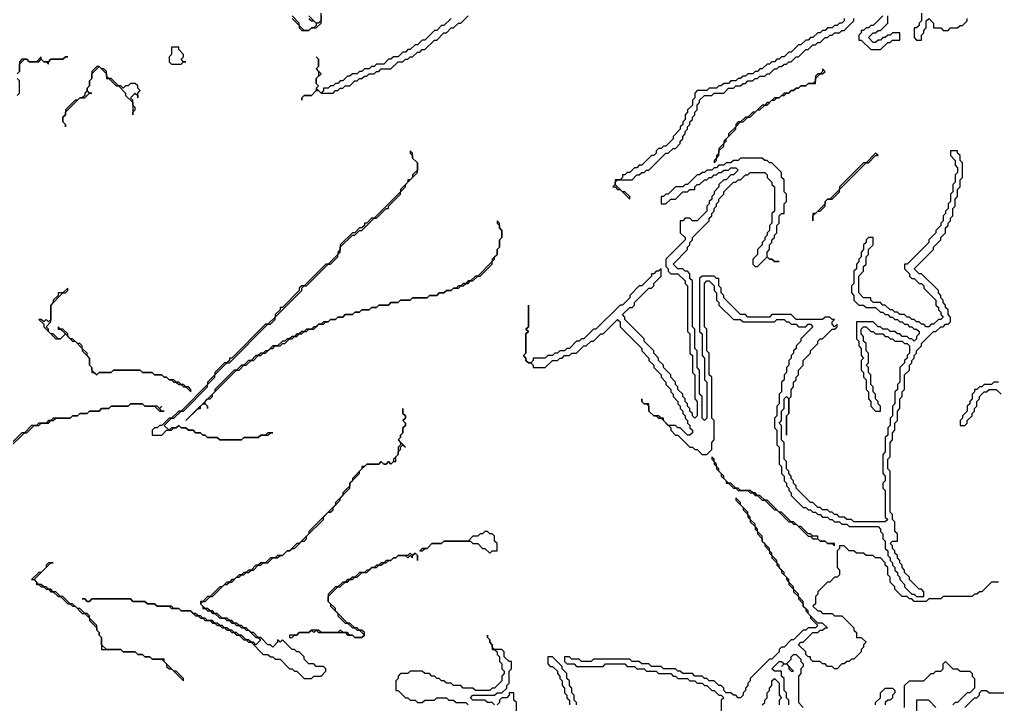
# Model space of a CAD drawing. Header units: metres. Extents: x 0 to 100, y 0 to 129.
# Drawn here: x 73.58 to 83.71, y 10.9 to 18.01 of the extents above; entities that cross this region are included whole.
import ezdxf

# ---------------------------------------------------------------- set-up
doc = ezdxf.new("R2010")
doc.units = ezdxf.units.M

msp = doc.modelspace()

# ---------------------------------------------------------------- linework, layer by layer
for points in [[(82.925, 18.35), (82.925, 18), (82.9, 17.975), (82.9, 17.95), (82.875, 17.925), (82.85, 17.925), (82.85, 17.825), (82.875, 17.8), (82.925, 17.8), (82.925, 17.85), (82.95, 17.875), (82.95, 17.9), (82.975, 17.925), (82.975, 18), (83, 18.025), (83.05, 17.975), (83.05, 17.925), (83.125, 17.925), (83.15, 17.9), (83.2, 17.9), (83.225, 17.925), (83.3, 17.925), (83.325, 17.95), (83.35, 17.95), (83.4, 18), (83.4, 18.025)], [(76.4, 18.025), (76.475, 17.95), (76.475, 17.925), (76.5, 17.9), (76.575, 17.9), (76.6, 17.925), (76.65, 17.925), (76.7, 17.975), (76.7, 18.1)], [(76.575, 18.025), (76.6, 18), (76.625, 18), (76.65, 17.975), (76.65, 17.95), (76.625, 17.925), (76.6, 17.925), (76.575, 17.9), (76.525, 17.9), (76.475, 17.95), (76.475, 17.975), (76.4, 18.05)], [(78.05, 18.025), (77.975, 17.95), (77.95, 17.95), (77.9, 17.9), (77.875, 17.9), (77.775, 17.8), (77.75, 17.8), (77.7, 17.75), (77.675, 17.75), (77.625, 17.7), (77.6, 17.7), (77.575, 17.675), (77.55, 17.675), (77.5, 17.625), (77.45, 17.625), (77.425, 17.6), (77.4, 17.6), (77.35, 17.55), (77.275, 17.55), (77.25, 17.525), (77.225, 17.525), (77.2, 17.5), (77.15, 17.5), (77.125, 17.475), (77.1, 17.475), (77.075, 17.45), (77.025, 17.45), (77, 17.425), (76.975, 17.425), (76.925, 17.375), (76.9, 17.375), (76.875, 17.35), (76.85, 17.35), (76.825, 17.325), (76.8, 17.325), (76.775, 17.3), (76.725, 17.3), (76.725, 17.275), (76.7, 17.25), (76.65, 17.3), (76.675, 17.325), (76.65, 17.35), (76.65, 17.4), (76.7, 17.45), (76.65, 17.5), (76.675, 17.525), (76.675, 17.6), (76.65, 17.625), (76.675, 17.6), (76.675, 17.525), (76.65, 17.5), (76.675, 17.475), (76.675, 17.425), (76.65, 17.4), (76.65, 17.35), (76.675, 17.325), (76.65, 17.3), (76.65, 17.275), (76.6, 17.225), (76.525, 17.225), (76.5, 17.2), (76.5, 17.175), (76.5, 17.2), (76.525, 17.225), (76.6, 17.225), (76.65, 17.275), (76.675, 17.275), (76.7, 17.25), (76.825, 17.25), (76.85, 17.275), (76.875, 17.275), (76.9, 17.3), (76.925, 17.3), (76.95, 17.325), (77, 17.325), (77.05, 17.375), (77.075, 17.375), (77.1, 17.4), (77.125, 17.4), (77.15, 17.425), (77.175, 17.425), (77.2, 17.45), (77.25, 17.45), (77.275, 17.475), (77.3, 17.475), (77.325, 17.5), (77.425, 17.5), (77.5, 17.575), (77.55, 17.575), (77.575, 17.6), (77.6, 17.6), (77.625, 17.625), (77.65, 17.625), (77.7, 17.675), (77.725, 17.675), (77.75, 17.7), (77.775, 17.7), (77.875, 17.8), (77.9, 17.8), (77.975, 17.875), (78, 17.875), (78.05, 17.925), (78.075, 17.925), (78.125, 17.975), (78.15, 17.975), (78.225, 18.05)], [(76.7, 18.05), (76.7, 18), (76.675, 17.975), (76.65, 17.975), (76.575, 18.05)], [(82.525, 18.05), (82.425, 17.95), (82.4, 17.95), (82.375, 17.925), (82.35, 17.925), (82.325, 17.9), (82.3, 17.9), (82.3, 17.875), (82.275, 17.85), (82.275, 17.8), (82.3, 17.8), (82.4, 17.7), (82.5, 17.7), (82.575, 17.775), (82.6, 17.775), (82.625, 17.8), (82.7, 17.8), (82.7, 17.875), (82.625, 17.875), (82.6, 17.85), (82.575, 17.85), (82.55, 17.825), (82.525, 17.825), (82.5, 17.8), (82.475, 17.8), (82.45, 17.775), (82.425, 17.775), (82.375, 17.825), (82.425, 17.875), (82.45, 17.875), (82.475, 17.9), (82.5, 17.9), (82.575, 17.975), (82.575, 18.05)], [(82.125, 18.025), (82.125, 18), (82.1, 17.975), (82.075, 17.975), (82.05, 17.95), (82.025, 17.95), (82, 17.925), (81.95, 17.925), (81.925, 17.9), (81.9, 17.9), (81.875, 17.875), (81.85, 17.875), (81.8, 17.825), (81.775, 17.825), (81.75, 17.8), (81.725, 17.8), (81.675, 17.75), (81.65, 17.75), (81.575, 17.675), (81.55, 17.675), (81.5, 17.625), (81.475, 17.625), (81.45, 17.6), (81.425, 17.6), (81.4, 17.575), (81.375, 17.575), (81.35, 17.55), (81.325, 17.55), (81.275, 17.5), (81.25, 17.5), (81.225, 17.475), (81.2, 17.475), (81.175, 17.45), (81.125, 17.45), (81.1, 17.425), (81.075, 17.425), (81.05, 17.4), (81.025, 17.4), (81, 17.375), (80.95, 17.375), (80.925, 17.35), (80.875, 17.35), (80.85, 17.325), (80.825, 17.325), (80.8, 17.3), (80.725, 17.3), (80.7, 17.275), (80.6, 17.275), (80.575, 17.25), (80.575, 17.2), (80.55, 17.175), (80.55, 17.125), (80.5, 17.075), (80.5, 17.05), (80.475, 17.025), (80.475, 16.975), (80.45, 16.95), (80.45, 16.925), (80.425, 16.9), (80.425, 16.875), (80.35, 16.8), (80.35, 16.775), (80.275, 16.7), (80.25, 16.7), (80.225, 16.675), (80.2, 16.675), (80.175, 16.65), (80.175, 16.625), (80.15, 16.6), (80.125, 16.6), (80.025, 16.5), (80, 16.5), (79.975, 16.475), (79.95, 16.475), (79.9, 16.425), (79.875, 16.425), (79.85, 16.4), (79.825, 16.4), (79.825, 16.375), (79.8, 16.35), (79.75, 16.35), (79.75, 16.3), (79.725, 16.275), (79.75, 16.275), (79.775, 16.25), (79.8, 16.25), (79.9, 16.15), (79.9, 16.175), (79.85, 16.225), (79.825, 16.225), (79.75, 16.3), (79.75, 16.325), (79.775, 16.35), (79.925, 16.35), (79.975, 16.4), (80, 16.4), (80.025, 16.425), (80.05, 16.425), (80.075, 16.45), (80.1, 16.45), (80.275, 16.625), (80.3, 16.625), (80.35, 16.675), (80.375, 16.675), (80.425, 16.725), (80.425, 16.75), (80.45, 16.775), (80.45, 16.8), (80.475, 16.825), (80.475, 16.85), (80.5, 16.875), (80.5, 16.9), (80.525, 16.925), (80.525, 16.95), (80.55, 16.975), (80.55, 17), (80.575, 17.025), (80.575, 17.05), (80.6, 17.075), (80.6, 17.125), (80.625, 17.15), (80.625, 17.175), (80.675, 17.225), (80.75, 17.225), (80.775, 17.25), (80.875, 17.25), (80.925, 17.3), (80.975, 17.3), (81, 17.325), (81.05, 17.325), (81.075, 17.35), (81.1, 17.35), (81.125, 17.375), (81.175, 17.375), (81.2, 17.4), (81.225, 17.4), (81.25, 17.425), (81.3, 17.425), (81.325, 17.45), (81.35, 17.45), (81.4, 17.5), (81.425, 17.5), (81.45, 17.525), (81.475, 17.525), (81.5, 17.55), (81.525, 17.55), (81.55, 17.575), (81.575, 17.575), (81.625, 17.625), (81.65, 17.625), (81.725, 17.7), (81.75, 17.7), (81.8, 17.75), (81.825, 17.75), (81.85, 17.775), (81.875, 17.775), (81.925, 17.825), (81.95, 17.825), (81.975, 17.85), (82, 17.85), (82.025, 17.875), (82.075, 17.875), (82.1, 17.9), (82.125, 17.9), (82.225, 18), (82.225, 18.025)], [(75.15, 17.725), (75.15, 17.65), (75.125, 17.625), (75.125, 17.575), (75.15, 17.55), (75.25, 17.55), (75.275, 17.575), (75.3, 17.575), (75.275, 17.575), (75.25, 17.6), (75.275, 17.625), (75.275, 17.65), (75.225, 17.7), (75.225, 17.725), (75.15, 17.725)], [(73.8, 17.625), (73.75, 17.575), (73.675, 17.575), (73.65, 17.6), (73.6, 17.6), (73.575, 17.575), (73.575, 17.475), (73.55, 17.45)], [(73.55, 17.45), (73.575, 17.475), (73.575, 17.55), (73.625, 17.6), (73.65, 17.6), (73.675, 17.575), (73.775, 17.575), (73.8, 17.6), (73.825, 17.575), (73.85, 17.575), (73.875, 17.55), (73.875, 17.575), (73.9, 17.6), (74.025, 17.6), (74.05, 17.625), (74.075, 17.625), (74.05, 17.625), (74.025, 17.6), (73.9, 17.6), (73.875, 17.575), (73.825, 17.575), (73.8, 17.6), (73.8, 17.625)], [(74.375, 17.525), (74.325, 17.475), (74.325, 17.4), (74.3, 17.375), (74.3, 17.325), (74.275, 17.3), (74.275, 17.275), (74.25, 17.25), (74.25, 17.225), (74.225, 17.2), (74.2, 17.2), (74.175, 17.175), (74.15, 17.175), (74.05, 17.075), (74.05, 17.025), (74.025, 17), (74.025, 16.95), (74.05, 16.925), (74.05, 16.9), (74.05, 16.925), (74.025, 16.95), (74.025, 17), (74.05, 17.025), (74.05, 17.05), (74.2, 17.2), (74.25, 17.2), (74.3, 17.25), (74.325, 17.25), (74.3, 17.25), (74.275, 17.275), (74.275, 17.3), (74.3, 17.325), (74.3, 17.375), (74.325, 17.4), (74.325, 17.45), (74.4, 17.525), (74.475, 17.45), (74.475, 17.4), (74.5, 17.4), (74.575, 17.325), (74.6, 17.325), (74.675, 17.25), (74.675, 17.225), (74.75, 17.15), (74.75, 17.025), (74.75, 17.05), (74.775, 17.075), (74.775, 17.1), (74.75, 17.125), (74.75, 17.175), (74.725, 17.2), (74.775, 17.25), (74.8, 17.225), (74.8, 17.2), (74.8, 17.25), (74.825, 17.275), (74.8, 17.3), (74.8, 17.325), (74.775, 17.35), (74.725, 17.35), (74.7, 17.325), (74.675, 17.325), (74.65, 17.3), (74.625, 17.325), (74.6, 17.325), (74.525, 17.4), (74.5, 17.4), (74.475, 17.425), (74.475, 17.475), (74.45, 17.5), (74.425, 17.5), (74.4, 17.525), (74.375, 17.525)], [(81.9, 17.5), (81.9, 17.475), (81.875, 17.45), (81.85, 17.45), (81.825, 17.425), (81.825, 17.375), (81.8, 17.35), (81.75, 17.35), (81.725, 17.325), (81.675, 17.325), (81.65, 17.3), (81.625, 17.3), (81.6, 17.275), (81.575, 17.275), (81.55, 17.25), (81.5, 17.25), (81.45, 17.2), (81.4, 17.2), (81.35, 17.15), (81.325, 17.15), (81.3, 17.125), (81.275, 17.125), (81.2, 17.05), (81.175, 17.05), (81.125, 17), (81.1, 17), (81.05, 16.95), (81.025, 16.95), (81, 16.925), (81, 16.9), (80.925, 16.825), (80.925, 16.8), (80.875, 16.75), (80.875, 16.725), (80.825, 16.675), (80.825, 16.625), (80.8, 16.6), (80.8, 16.575), (80.775, 16.55), (80.775, 16.525), (80.8, 16.55), (80.8, 16.575), (80.825, 16.6), (80.825, 16.65), (80.875, 16.7), (80.875, 16.725), (80.9, 16.75), (80.9, 16.775), (81, 16.875), (81, 16.9), (81.05, 16.95), (81.075, 16.95), (81.125, 17), (81.15, 17), (81.225, 17.075), (81.25, 17.075), (81.3, 17.125), (81.325, 17.125), (81.375, 17.175), (81.4, 17.175), (81.425, 17.2), (81.45, 17.2), (81.475, 17.225), (81.5, 17.225), (81.525, 17.25), (81.55, 17.25), (81.575, 17.275), (81.6, 17.275), (81.625, 17.3), (81.65, 17.3), (81.675, 17.325), (81.725, 17.325), (81.75, 17.35), (81.825, 17.35), (81.825, 17.4), (81.875, 17.45), (81.9, 17.45), (81.925, 17.475), (81.9, 17.5)], [(73.55, 17.225), (73.575, 17.25), (73.575, 17.375), (73.55, 17.4)], [(77.625, 16.65), (77.625, 16.625), (77.65, 16.6), (77.65, 16.575), (77.7, 16.525), (77.7, 16.45), (77.65, 16.4), (77.65, 16.375), (77.625, 16.35), (77.6, 16.35), (77.6, 16.325), (77.525, 16.25), (77.525, 16.225), (77.25, 15.95), (77.225, 15.95), (77.175, 15.9), (77.15, 15.9), (77.15, 15.875), (77.125, 15.85), (77.1, 15.85), (77.05, 15.8), (77.025, 15.8), (76.9, 15.675), (76.9, 15.625), (76.875, 15.6), (76.875, 15.575), (76.775, 15.475), (76.75, 15.475), (76.525, 15.25), (76.5, 15.25), (76.475, 15.225), (76.475, 15.2), (76.3, 15.025), (76.275, 15.025), (76.275, 15), (76.225, 14.95), (76.225, 14.925), (76.15, 14.85), (76.125, 14.85), (75.775, 14.5), (75.75, 14.5), (75.75, 14.475), (75.725, 14.45), (75.7, 14.45), (75.6, 14.35), (75.6, 14.325), (75.525, 14.25), (75.525, 14.225), (75.25, 13.95), (75.225, 13.95), (75.15, 13.875), (75.125, 13.875), (75.05, 13.8), (75.025, 13.8), (75, 13.775), (74.975, 13.775), (74.95, 13.75), (74.95, 13.7), (75.05, 13.7), (75.1, 13.75), (75.15, 13.75), (75.175, 13.775), (75.2, 13.775), (75.225, 13.8), (75.25, 13.775), (75.3, 13.775), (75.325, 13.75), (75.375, 13.75), (75.4, 13.725), (75.45, 13.725), (75.475, 13.7), (75.5, 13.7), (75.525, 13.675), (75.625, 13.675), (75.65, 13.65), (75.875, 13.65), (75.9, 13.675), (76.05, 13.675), (76.075, 13.7), (76.15, 13.7), (76.175, 13.725), (76.2, 13.725), (76.15, 13.725), (76.125, 13.7), (76.075, 13.7), (76.05, 13.675), (75.9, 13.675), (75.875, 13.65), (75.65, 13.65), (75.625, 13.675), (75.525, 13.675), (75.5, 13.7), (75.475, 13.7), (75.45, 13.725), (75.4, 13.725), (75.375, 13.75), (75.325, 13.75), (75.3, 13.775), (75.25, 13.775), (75.225, 13.8), (75.2, 13.775), (75.15, 13.775), (75.125, 13.75), (75.075, 13.8), (75.15, 13.875), (75.175, 13.875), (75.25, 13.95), (75.275, 13.95), (75.525, 14.2), (75.525, 14.225), (75.6, 14.3), (75.6, 14.325), (75.725, 14.45), (75.75, 14.45), (76.15, 14.85), (76.175, 14.85), (76.225, 14.9), (76.225, 14.925), (76.5, 15.2), (76.5, 15.225), (76.525, 15.25), (76.55, 15.25), (76.775, 15.475), (76.8, 15.475), (76.875, 15.55), (76.875, 15.575), (76.9, 15.6), (76.9, 15.65), (77.025, 15.775), (77.05, 15.775), (77.1, 15.825), (77.125, 15.825), (77.25, 15.95), (77.275, 15.95), (77.375, 16.05), (77.4, 16.05), (77.4, 16.075), (77.525, 16.2), (77.525, 16.225), (77.575, 16.275), (77.575, 16.3), (77.7, 16.425), (77.7, 16.525), (77.65, 16.575), (77.65, 16.625), (77.625, 16.65)], [(83.225, 16.65), (83.225, 16.6), (83.275, 16.55), (83.275, 16.5), (83.3, 16.475), (83.3, 16.425), (83.275, 16.4), (83.275, 16.325), (83.25, 16.3), (83.25, 16.225), (83.225, 16.2), (83.225, 16.125), (83.2, 16.1), (83.2, 16.05), (83.175, 16.025), (83.175, 16), (83.15, 15.975), (83.15, 15.925), (83.125, 15.9), (83.125, 15.875), (83.075, 15.825), (83.075, 15.8), (83, 15.725), (83, 15.7), (82.775, 15.475), (82.75, 15.475), (82.75, 15.425), (82.8, 15.375), (82.8, 15.35), (82.825, 15.325), (82.85, 15.325), (82.9, 15.275), (82.925, 15.275), (82.95, 15.25), (82.95, 15.225), (83.075, 15.1), (83.075, 15.05), (83.1, 15.025), (83.1, 15), (83.125, 14.975), (83.125, 14.95), (83.15, 14.925), (83.125, 14.9), (83.1, 14.9), (83.05, 14.85), (83.025, 14.85), (83, 14.825), (82.975, 14.825), (82.95, 14.85), (82.925, 14.85), (82.9, 14.875), (82.875, 14.875), (82.85, 14.9), (82.825, 14.9), (82.8, 14.925), (82.775, 14.925), (82.75, 14.95), (82.7, 14.95), (82.675, 14.975), (82.65, 14.975), (82.625, 15), (82.6, 15), (82.55, 15.05), (82.525, 15.05), (82.5, 15.075), (82.425, 15.075), (82.4, 15.1), (82.4, 15.125), (82.325, 15.125), (82.275, 15.175), (82.275, 15.35), (82.325, 15.4), (82.325, 15.45), (82.35, 15.475), (82.35, 15.55), (82.375, 15.575), (82.375, 15.625), (82.425, 15.675), (82.425, 15.75), (82.375, 15.75), (82.35, 15.725), (82.35, 15.7), (82.325, 15.675), (82.325, 15.625), (82.3, 15.6), (82.3, 15.55), (82.275, 15.525), (82.275, 15.5), (82.25, 15.475), (82.25, 15.425), (82.225, 15.4), (82.225, 15.275), (82.2, 15.25), (82.2, 15.175), (82.225, 15.15), (82.225, 15.1), (82.275, 15.05), (82.325, 15.05), (82.35, 15.025), (82.45, 15.025), (82.5, 14.975), (82.525, 14.975), (82.55, 14.95), (82.575, 14.95), (82.6, 14.925), (82.625, 14.925), (82.65, 14.9), (82.675, 14.9), (82.7, 14.875), (82.725, 14.875), (82.75, 14.85), (82.775, 14.85), (82.8, 14.825), (82.825, 14.825), (82.85, 14.8), (82.875, 14.8), (82.9, 14.775), (82.9, 14.75), (82.875, 14.725), (82.875, 14.7), (82.85, 14.675), (82.825, 14.7), (82.8, 14.7), (82.775, 14.725), (82.725, 14.725), (82.7, 14.75), (82.675, 14.75), (82.65, 14.775), (82.6, 14.775), (82.575, 14.8), (82.525, 14.8), (82.5, 14.825), (82.475, 14.825), (82.425, 14.875), (82.25, 14.875), (82.25, 14.7), (82.275, 14.675), (82.275, 14.625), (82.3, 14.6), (82.3, 14.525), (82.325, 14.5), (82.3, 14.475), (82.3, 14.375), (82.325, 14.35), (82.325, 14.3), (82.35, 14.275), (82.35, 14.175), (82.375, 14.15), (82.375, 14.075), (82.4, 14.05), (82.4, 14), (82.45, 13.95), (82.5, 13.95), (82.5, 14), (82.475, 14.025), (82.475, 14.05), (82.45, 14.075), (82.45, 14.125), (82.425, 14.15), (82.425, 14.2), (82.4, 14.225), (82.4, 14.325), (82.375, 14.35), (82.375, 14.4), (82.35, 14.425), (82.375, 14.45), (82.375, 14.55), (82.35, 14.575), (82.35, 14.65), (82.325, 14.675), (82.325, 14.725), (82.3, 14.75), (82.3, 14.8), (82.325, 14.825), (82.35, 14.825), (82.4, 14.775), (82.425, 14.775), (82.45, 14.75), (82.525, 14.75), (82.55, 14.725), (82.575, 14.725), (82.6, 14.7), (82.625, 14.7), (82.65, 14.675), (82.725, 14.675), (82.75, 14.65), (82.775, 14.65), (82.8, 14.625), (82.8, 14.55), (82.775, 14.525), (82.775, 14.5), (82.75, 14.475), (82.75, 14.45), (82.7, 14.4), (82.7, 14.25), (82.675, 14.225), (82.675, 14.175), (82.65, 14.15), (82.65, 14.025), (82.625, 14), (82.625, 13.9), (82.6, 13.875), (82.6, 13.8), (82.575, 13.775), (82.575, 13.7), (82.55, 13.675), (82.55, 13.525), (82.525, 13.5), (82.525, 13.3), (82.55, 13.275), (82.55, 13.225), (82.525, 13.2), (82.525, 13.15), (82.55, 13.125), (82.55, 12.85), (82.575, 12.825), (82.55, 12.8), (82.225, 12.8), (82.2, 12.825), (82.15, 12.825), (82.125, 12.85), (82.075, 12.85), (82.05, 12.875), (82.025, 12.875), (82, 12.9), (81.975, 12.9), (81.95, 12.925), (81.9, 12.925), (81.875, 12.95), (81.85, 12.95), (81.8, 13), (81.775, 13), (81.625, 13.15), (81.625, 13.175), (81.6, 13.2), (81.6, 13.225), (81.575, 13.25), (81.575, 13.275), (81.55, 13.3), (81.55, 13.325), (81.525, 13.35), (81.525, 13.425), (81.5, 13.45), (81.5, 13.625), (81.475, 13.65), (81.475, 13.8), (81.45, 13.825), (81.475, 13.85), (81.475, 13.95), (81.5, 13.975), (81.5, 14.075), (81.525, 14.1), (81.55, 14.075), (81.55, 13.925), (81.525, 13.9), (81.525, 13.7), (81.525, 13.9), (81.55, 13.925), (81.55, 14.075), (81.575, 14.1), (81.575, 14.175), (81.6, 14.2), (81.6, 14.25), (81.625, 14.275), (81.625, 14.3), (81.65, 14.325), (81.65, 14.375), (81.7, 14.425), (81.7, 14.475), (81.775, 14.55), (81.775, 14.575), (81.85, 14.65), (81.85, 14.675), (81.875, 14.7), (81.9, 14.7), (82, 14.8), (82.025, 14.8), (82.05, 14.825), (82.05, 14.85), (82.025, 14.825), (82, 14.85), (82, 14.875), (82.025, 14.9), (82, 14.9), (81.975, 14.925), (81.925, 14.925), (81.9, 14.9), (81.625, 14.9), (81.575, 14.95), (81.375, 14.95), (81.35, 14.925), (81.125, 14.925), (81.1, 14.95), (81.05, 14.95), (80.875, 15.125), (80.875, 15.15), (80.85, 15.175), (80.85, 15.225), (80.825, 15.25), (80.825, 15.325), (80.8, 15.325), (80.775, 15.35), (80.65, 15.35), (80.625, 15.325), (80.625, 14.775), (80.65, 14.75), (80.65, 14.525), (80.675, 14.5), (80.675, 14.275), (80.7, 14.25), (80.7, 13.875), (80.675, 13.85), (80.65, 13.875), (80.65, 14.1), (80.625, 14.125), (80.625, 14.375), (80.6, 14.4), (80.6, 14.575), (80.575, 14.6), (80.575, 14.8), (80.55, 14.825), (80.55, 15.3), (80.525, 15.325), (80.525, 15.375), (80.5, 15.4), (80.475, 15.4), (80.45, 15.425), (80.4, 15.425), (80.35, 15.475), (80.5, 15.625), (80.5, 15.65), (80.525, 15.675), (80.525, 15.7), (80.55, 15.725), (80.55, 15.75), (80.725, 15.925), (80.725, 15.95), (80.75, 15.975), (80.75, 16), (80.775, 16.025), (80.775, 16.05), (80.8, 16.075), (80.8, 16.1), (80.825, 16.125), (80.825, 16.15), (80.875, 16.2), (80.875, 16.225), (80.975, 16.325), (81, 16.325), (81.025, 16.35), (81.05, 16.35), (81.1, 16.4), (81.125, 16.4), (81.15, 16.425), (81.3, 16.425), (81.325, 16.4), (81.325, 16.375), (81.375, 16.325), (81.375, 16.3), (81.4, 16.275), (81.4, 16.025), (81.375, 16), (81.375, 15.9), (81.35, 15.875), (81.35, 15.825), (81.325, 15.8), (81.325, 15.775), (81.3, 15.75), (81.3, 15.725), (81.275, 15.7), (81.275, 15.675), (81.225, 15.625), (81.225, 15.575), (81.175, 15.525), (81.175, 15.475), (81.2, 15.45), (81.225, 15.45), (81.325, 15.55), (81.35, 15.525), (81.375, 15.525), (81.4, 15.5), (81.45, 15.5), (81.4, 15.5), (81.375, 15.525), (81.35, 15.525), (81.325, 15.55), (81.325, 15.6), (81.35, 15.625), (81.35, 15.675), (81.375, 15.7), (81.375, 15.725), (81.4, 15.75), (81.4, 15.775), (81.425, 15.8), (81.425, 15.875), (81.45, 15.9), (81.45, 15.975), (81.475, 16), (81.5, 16), (81.5, 16.1), (81.525, 16.125), (81.525, 16.2), (81.5, 16.225), (81.5, 16.35), (81.475, 16.375), (81.475, 16.425), (81.375, 16.525), (81.35, 16.525), (81.325, 16.55), (81.3, 16.55), (81.275, 16.575), (81.05, 16.575), (81.025, 16.55), (80.975, 16.55), (80.95, 16.525), (80.9, 16.525), (80.875, 16.5), (80.825, 16.5), (80.8, 16.475), (80.775, 16.475), (80.75, 16.45), (80.7, 16.45), (80.675, 16.425), (80.65, 16.425), (80.625, 16.4), (80.6, 16.4), (80.5, 16.3), (80.475, 16.3), (80.45, 16.275), (80.375, 16.275), (80.3, 16.2), (80.275, 16.2), (80.25, 16.175), (80.225, 16.175), (80.225, 16.1), (80.275, 16.1), (80.325, 16.15), (80.375, 16.15), (80.45, 16.225), (80.5, 16.225), (80.525, 16.25), (80.575, 16.25), (80.575, 16.275), (80.6, 16.3), (80.625, 16.3), (80.675, 16.35), (80.7, 16.35), (80.725, 16.375), (80.75, 16.375), (80.775, 16.4), (80.8, 16.4), (80.825, 16.425), (80.85, 16.425), (80.875, 16.45), (80.925, 16.45), (80.95, 16.475), (81, 16.475), (81.025, 16.45), (80.975, 16.4), (80.95, 16.4), (80.9, 16.35), (80.875, 16.35), (80.825, 16.3), (80.825, 16.275), (80.775, 16.225), (80.775, 16.2), (80.75, 16.175), (80.75, 16.15), (80.725, 16.125), (80.725, 16.1), (80.7, 16.075), (80.7, 16.025), (80.6, 15.925), (80.55, 15.925), (80.525, 15.95), (80.475, 15.95), (80.45, 15.925), (80.425, 15.925), (80.425, 15.8), (80.475, 15.75), (80.475, 15.725), (80.275, 15.525), (80.275, 15.45), (80.3, 15.425), (80.3, 15.4), (80.325, 15.375), (80.4, 15.375), (80.475, 15.3), (80.475, 15.275), (80.5, 15.25), (80.5, 14.775), (80.525, 14.75), (80.525, 14.55), (80.55, 14.525), (80.55, 14.35), (80.575, 14.325), (80.575, 14.075), (80.6, 14.05), (80.6, 13.9), (80.575, 13.875), (80.55, 13.9), (80.55, 13.925), (80.525, 13.95), (80.525, 13.975), (80.5, 14), (80.5, 14.025), (80.475, 14.05), (80.475, 14.075), (80.45, 14.1), (80.45, 14.125), (80.4, 14.175), (80.4, 14.2), (80.375, 14.225), (80.375, 14.25), (80.325, 14.3), (80.325, 14.325), (80.25, 14.4), (80.25, 14.425), (80.2, 14.475), (80.2, 14.5), (80.15, 14.55), (80.15, 14.575), (80.05, 14.675), (80.05, 14.7), (79.85, 14.9), (79.85, 14.925), (79.825, 14.95), (79.9, 15.025), (79.925, 15.025), (79.95, 15.05), (79.95, 15.075), (80.1, 15.225), (80.125, 15.225), (80.15, 15.25), (80.15, 15.275), (80.225, 15.35), (80.225, 15.425), (80.2, 15.4), (80.175, 15.4), (80.15, 15.375), (80.125, 15.375), (80.125, 15.35), (80.025, 15.25), (80, 15.25), (79.9, 15.15), (79.9, 15.125), (79.825, 15.05), (79.8, 15.05), (79.55, 14.8), (79.525, 14.8), (79.425, 14.7), (79.4, 14.7), (79.375, 14.675), (79.35, 14.675), (79.275, 14.6), (79.25, 14.6), (79.225, 14.575), (79.175, 14.575), (79.15, 14.55), (79.125, 14.55), (79.1, 14.525), (79.05, 14.525), (79.025, 14.5), (78.9, 14.5), (78.9, 14.475), (78.875, 14.45), (78.85, 14.45), (78.825, 14.475), (78.825, 14.5), (78.8, 14.525), (78.825, 14.55), (78.825, 14.75), (78.85, 14.775), (78.825, 14.8), (78.85, 14.825), (78.85, 15.05), (78.85, 14.825), (78.825, 14.8), (78.85, 14.775), (78.825, 14.75), (78.825, 14.55), (78.8, 14.525), (78.825, 14.5), (78.825, 14.475), (78.85, 14.45), (78.875, 14.45), (78.9, 14.425), (78.9, 14.4), (79.025, 14.4), (79.1, 14.475), (79.15, 14.475), (79.175, 14.5), (79.2, 14.5), (79.225, 14.525), (79.275, 14.525), (79.3, 14.55), (79.35, 14.55), (79.425, 14.625), (79.45, 14.625), (79.5, 14.675), (79.525, 14.675), (79.6, 14.75), (79.625, 14.75), (79.775, 14.9), (79.8, 14.875), (79.8, 14.825), (80.025, 14.6), (80.025, 14.575), (80.1, 14.5), (80.1, 14.475), (80.15, 14.425), (80.15, 14.4), (80.225, 14.325), (80.225, 14.3), (80.275, 14.25), (80.275, 14.225), (80.325, 14.175), (80.325, 14.15), (80.35, 14.125), (80.35, 14.1), (80.4, 14.05), (80.4, 14.025), (80.425, 14), (80.425, 13.975), (80.45, 13.95), (80.45, 13.925), (80.475, 13.9), (80.475, 13.875), (80.5, 13.85), (80.5, 13.825), (80.525, 13.8), (80.525, 13.775), (80.55, 13.75), (80.55, 13.725), (80.525, 13.7), (80.5, 13.7), (80.425, 13.775), (80.4, 13.775), (80.375, 13.8), (80.3, 13.8), (80.25, 13.85), (80.25, 13.875), (80.225, 13.875), (80.2, 13.9), (80.15, 13.9), (80.1, 13.95), (80.1, 14.025), (80.05, 14.025), (80.025, 14.05), (80.025, 14.075), (80.025, 14.05), (80.05, 14.025), (80.075, 14.025), (80.1, 14), (80.1, 13.95), (80.15, 13.9), (80.175, 13.9), (80.2, 13.875), (80.225, 13.875), (80.325, 13.775), (80.325, 13.75), (80.375, 13.7), (80.4, 13.7), (80.525, 13.575), (80.55, 13.575), (80.575, 13.55), (80.6, 13.55), (80.65, 13.5), (80.7, 13.5), (80.75, 13.55), (80.75, 13.625), (80.775, 13.65), (80.775, 13.85), (80.75, 13.875), (80.75, 14.3), (80.725, 14.325), (80.725, 14.55), (80.7, 14.575), (80.7, 14.8), (80.675, 14.825), (80.675, 15.275), (80.7, 15.3), (80.725, 15.3), (80.775, 15.25), (80.775, 15.2), (80.8, 15.175), (80.8, 15.1), (80.825, 15.075), (80.825, 15.05), (80.975, 14.9), (81.05, 14.9), (81.075, 14.875), (81.4, 14.875), (81.425, 14.9), (81.5, 14.9), (81.525, 14.875), (81.55, 14.875), (81.575, 14.85), (81.625, 14.85), (81.65, 14.825), (81.725, 14.825), (81.75, 14.85), (81.775, 14.85), (81.8, 14.825), (81.675, 14.7), (81.675, 14.675), (81.625, 14.625), (81.625, 14.6), (81.6, 14.575), (81.6, 14.55), (81.575, 14.525), (81.575, 14.5), (81.55, 14.475), (81.55, 14.425), (81.525, 14.4), (81.525, 14.35), (81.5, 14.325), (81.5, 14.275), (81.475, 14.25), (81.475, 14.15), (81.45, 14.125), (81.45, 14.025), (81.425, 14), (81.425, 13.9), (81.4, 13.875), (81.4, 13.775), (81.425, 13.75), (81.425, 13.6), (81.45, 13.575), (81.45, 13.4), (81.475, 13.375), (81.475, 13.3), (81.5, 13.275), (81.5, 13.225), (81.525, 13.2), (81.525, 13.175), (81.55, 13.15), (81.55, 13.125), (81.575, 13.1), (81.575, 13.075), (81.7, 12.95), (81.725, 12.95), (81.75, 12.925), (81.775, 12.925), (81.8, 12.9), (81.825, 12.9), (81.85, 12.875), (81.875, 12.875), (81.9, 12.85), (81.95, 12.85), (81.975, 12.825), (82, 12.825), (82.025, 12.8), (82.075, 12.8), (82.1, 12.775), (82.15, 12.775), (82.175, 12.75), (82.475, 12.75), (82.5, 12.725), (82.5, 12.7), (82.525, 12.675), (82.525, 12.625), (82.55, 12.6), (82.55, 12.525), (82.575, 12.5), (82.575, 12.45), (82.6, 12.425), (82.6, 12.4), (82.625, 12.375), (82.625, 12.35), (82.65, 12.325), (82.65, 12.3), (82.675, 12.275), (82.675, 12.25), (82.7, 12.225), (82.7, 12.2), (82.75, 12.15), (82.75, 12.125), (82.825, 12.05), (82.85, 12.05), (82.875, 12.025), (82.95, 12.025), (82.95, 12.075), (82.925, 12.1), (82.9, 12.1), (82.8, 12.2), (82.8, 12.225), (82.75, 12.275), (82.75, 12.3), (82.725, 12.325), (82.725, 12.35), (82.7, 12.375), (82.7, 12.4), (82.675, 12.425), (82.675, 12.45), (82.65, 12.475), (82.65, 12.5), (82.625, 12.525), (82.625, 12.55), (82.6, 12.575), (82.625, 12.6), (82.675, 12.6), (82.675, 12.675), (82.65, 12.7), (82.65, 12.8), (82.625, 12.825), (82.625, 12.875), (82.6, 12.9), (82.6, 13.325), (82.575, 13.35), (82.575, 13.45), (82.6, 13.475), (82.6, 13.625), (82.625, 13.65), (82.625, 13.725), (82.65, 13.75), (82.65, 13.825), (82.675, 13.85), (82.675, 13.95), (82.7, 13.975), (82.7, 14.075), (82.725, 14.1), (82.725, 14.15), (82.75, 14.175), (82.75, 14.325), (82.8, 14.375), (82.8, 14.425), (82.825, 14.45), (82.825, 14.475), (82.85, 14.5), (82.85, 14.525), (82.875, 14.55), (82.875, 14.575), (82.925, 14.625), (82.925, 14.65), (83.05, 14.775), (83.075, 14.775), (83.125, 14.825), (83.15, 14.825), (83.175, 14.85), (83.2, 14.85), (83.225, 14.875), (83.225, 14.925), (83.2, 14.95), (83.2, 15), (83.175, 15.025), (83.175, 15.05), (83.15, 15.075), (83.15, 15.1), (83.125, 15.125), (83.125, 15.15), (83.1, 15.175), (83.1, 15.2), (82.925, 15.375), (82.9, 15.375), (82.85, 15.425), (83.05, 15.625), (83.05, 15.65), (83.125, 15.725), (83.125, 15.75), (83.175, 15.8), (83.175, 15.85), (83.2, 15.875), (83.2, 15.9), (83.225, 15.925), (83.225, 15.95), (83.25, 15.975), (83.25, 16.05), (83.275, 16.075), (83.275, 16.15), (83.3, 16.175), (83.3, 16.25), (83.325, 16.275), (83.325, 16.35), (83.35, 16.375), (83.35, 16.525), (83.325, 16.55), (83.325, 16.6), (83.3, 16.625), (83.3, 16.65), (83.225, 16.65)], [(82.45, 16.625), (82.35, 16.525), (82.325, 16.525), (82.075, 16.275), (82.075, 16.25), (81.975, 16.15), (81.95, 16.15), (81.925, 16.125), (81.925, 16.1), (81.825, 16), (81.8, 16), (81.8, 15.925), (81.8, 15.975), (81.85, 16.025), (81.875, 16.025), (81.925, 16.075), (81.925, 16.125), (81.95, 16.15), (82, 16.15), (82.075, 16.225), (82.075, 16.25), (82.35, 16.525), (82.375, 16.525), (82.45, 16.6), (82.475, 16.6), (82.45, 16.625)], [(78.525, 15.925), (78.525, 15.9), (78.55, 15.875), (78.55, 15.85), (78.575, 15.825), (78.575, 15.75), (78.55, 15.725), (78.55, 15.65), (78.525, 15.625), (78.525, 15.575), (78.475, 15.525), (78.475, 15.5), (78.325, 15.35), (78.3, 15.35), (78.25, 15.3), (78.225, 15.3), (78.2, 15.275), (78.175, 15.275), (78.15, 15.25), (78.125, 15.25), (78.1, 15.225), (78.075, 15.225), (78.05, 15.2), (78, 15.2), (77.975, 15.175), (77.925, 15.175), (77.9, 15.15), (77.825, 15.15), (77.8, 15.125), (77.65, 15.125), (77.625, 15.1), (77.525, 15.1), (77.5, 15.075), (77.425, 15.075), (77.4, 15.05), (77.3, 15.05), (77.275, 15.025), (77.225, 15.025), (77.2, 15), (77.125, 15), (77.1, 14.975), (77.05, 14.975), (77.025, 14.95), (76.95, 14.95), (76.925, 14.925), (76.875, 14.925), (76.85, 14.9), (76.8, 14.9), (76.775, 14.875), (76.725, 14.875), (76.7, 14.85), (76.675, 14.85), (76.65, 14.825), (76.625, 14.825), (76.6, 14.8), (76.55, 14.8), (76.525, 14.775), (76.5, 14.775), (76.475, 14.75), (76.45, 14.75), (76.425, 14.725), (76.4, 14.725), (76.375, 14.7), (76.35, 14.7), (76.325, 14.675), (76.3, 14.675), (76.25, 14.625), (76.2, 14.625), (76.15, 14.575), (76.125, 14.575), (76.1, 14.55), (76.075, 14.55), (76.05, 14.525), (76.025, 14.525), (75.975, 14.475), (75.95, 14.475), (75.9, 14.425), (75.875, 14.425), (75.825, 14.375), (75.8, 14.375), (75.6, 14.175), (75.6, 14.15), (75.3, 13.85), (75.425, 13.975), (75.45, 13.975), (75.45, 14), (75.475, 14.025), (75.5, 14.025), (75.525, 14), (75.525, 13.975), (75.525, 14), (75.5, 14.025), (75.5, 14.05), (75.525, 14.075), (75.55, 14.075), (75.575, 14.1), (75.575, 14.125), (75.825, 14.375), (75.85, 14.375), (75.9, 14.425), (75.925, 14.425), (75.975, 14.475), (76, 14.475), (76.05, 14.525), (76.075, 14.525), (76.1, 14.55), (76.125, 14.55), (76.175, 14.6), (76.2, 14.6), (76.225, 14.625), (76.275, 14.625), (76.3, 14.65), (76.325, 14.65), (76.375, 14.7), (76.4, 14.7), (76.425, 14.725), (76.45, 14.725), (76.475, 14.75), (76.5, 14.75), (76.525, 14.775), (76.55, 14.775), (76.575, 14.8), (76.625, 14.8), (76.675, 14.85), (76.725, 14.85), (76.75, 14.875), (76.775, 14.875), (76.8, 14.9), (76.85, 14.9), (76.875, 14.925), (76.925, 14.925), (76.95, 14.95), (77.025, 14.95), (77.05, 14.975), (77.1, 14.975), (77.125, 15), (77.2, 15), (77.225, 15.025), (77.275, 15.025), (77.3, 15.05), (77.4, 15.05), (77.425, 15.075), (77.5, 15.075), (77.525, 15.1), (77.625, 15.1), (77.65, 15.125), (77.8, 15.125), (77.825, 15.15), (77.9, 15.15), (77.925, 15.175), (77.975, 15.175), (78, 15.2), (78.05, 15.2), (78.075, 15.225), (78.125, 15.225), (78.15, 15.25), (78.175, 15.25), (78.2, 15.275), (78.225, 15.275), (78.25, 15.3), (78.275, 15.3), (78.325, 15.35), (78.35, 15.35), (78.475, 15.475), (78.475, 15.5), (78.5, 15.525), (78.5, 15.55), (78.525, 15.575), (78.525, 15.625), (78.55, 15.65), (78.55, 15.725), (78.575, 15.75), (78.575, 15.825), (78.55, 15.85), (78.55, 15.9), (78.525, 15.925)], [(74.075, 15.225), (74.025, 15.175), (73.975, 15.175), (73.975, 15.15), (73.925, 15.1), (73.925, 15.075), (73.9, 15.05), (73.9, 14.9), (73.875, 14.875), (73.85, 14.9), (73.825, 14.875), (73.8, 14.9), (73.775, 14.9), (73.825, 14.85), (73.825, 14.825), (73.95, 14.7), (74, 14.7), (74.05, 14.75), (74.125, 14.675), (74.15, 14.675), (74.225, 14.6), (74.225, 14.575), (74.3, 14.5), (74.3, 14.425), (74.325, 14.4), (74.325, 14.35), (74.35, 14.35), (74.375, 14.325), (74.4, 14.35), (74.525, 14.35), (74.55, 14.375), (74.825, 14.375), (74.85, 14.35), (74.95, 14.35), (74.975, 14.325), (75.05, 14.325), (75.075, 14.3), (75.1, 14.3), (75.125, 14.275), (75.15, 14.275), (75.175, 14.25), (75.2, 14.25), (75.225, 14.225), (75.25, 14.225), (75.275, 14.2), (75.3, 14.2), (75.35, 14.15), (75.35, 14.175), (75.325, 14.2), (75.3, 14.2), (75.275, 14.225), (75.25, 14.225), (75.225, 14.25), (75.2, 14.25), (75.175, 14.275), (75.125, 14.275), (75.1, 14.3), (75.075, 14.3), (75.05, 14.325), (74.975, 14.325), (74.95, 14.35), (74.85, 14.35), (74.825, 14.375), (74.55, 14.375), (74.525, 14.35), (74.4, 14.35), (74.375, 14.325), (74.325, 14.375), (74.325, 14.4), (74.3, 14.425), (74.3, 14.5), (74.275, 14.525), (74.275, 14.55), (74.225, 14.6), (74.225, 14.625), (74.2, 14.65), (74.175, 14.65), (74.125, 14.7), (74.1, 14.7), (74.075, 14.725), (74.075, 14.75), (74.025, 14.8), (74, 14.8), (73.975, 14.825), (73.975, 14.8), (74, 14.8), (74.05, 14.75), (74, 14.7), (73.975, 14.7), (73.925, 14.75), (73.9, 14.75), (73.875, 14.775), (73.875, 14.8), (73.85, 14.825), (73.9, 14.875), (73.9, 15.05), (74.025, 15.175), (74.05, 15.175), (74.075, 15.2), (74.075, 15.225)], [(83.675, 14.25), (83.65, 14.225), (83.575, 14.225), (83.55, 14.2), (83.525, 14.2), (83.5, 14.175), (83.475, 14.175), (83.475, 14.15), (83.45, 14.125), (83.45, 14.075), (83.425, 14.05), (83.425, 14.025), (83.4, 14), (83.4, 13.95), (83.35, 13.9), (83.35, 13.875), (83.325, 13.85), (83.325, 13.8), (83.375, 13.8), (83.4, 13.825), (83.4, 13.85), (83.45, 13.9), (83.45, 13.925), (83.475, 13.95), (83.475, 13.975), (83.5, 14), (83.5, 14.05), (83.525, 14.075), (83.525, 14.1), (83.575, 14.15), (83.6, 14.15), (83.625, 14.175), (83.7, 14.175), (83.75, 14.125)], [(83.725, 14.25), (83.675, 14.25)], [(74.725, 14.025), (74.7, 14), (74.525, 14), (74.5, 13.975), (74.425, 13.975), (74.4, 13.95), (74.3, 13.95), (74.275, 13.925), (74.2, 13.925), (74.175, 13.9), (74.125, 13.9), (74.1, 13.875), (73.925, 13.875), (73.9, 13.85), (73.875, 13.85), (73.85, 13.825), (73.775, 13.825), (73.75, 13.8), (73.7, 13.8), (73.625, 13.725), (73.6, 13.725), (73.45, 13.575)], [(73.475, 13.575), (73.625, 13.725), (73.65, 13.725), (73.725, 13.8), (73.775, 13.8), (73.8, 13.825), (73.875, 13.825), (73.9, 13.85), (73.925, 13.85), (73.95, 13.875), (74.1, 13.875), (74.125, 13.9), (74.175, 13.9), (74.2, 13.925), (74.275, 13.925), (74.3, 13.95), (74.4, 13.95), (74.425, 13.975), (74.5, 13.975), (74.525, 14), (74.7, 14), (74.725, 14.025), (74.85, 14.025), (74.875, 14), (74.975, 14), (75.025, 13.95), (75.075, 13.95), (75.05, 13.95), (75.025, 13.975), (75.05, 14), (75.025, 13.975), (75, 14), (74.875, 14), (74.85, 14.025), (74.725, 14.025)], [(77.55, 13.975), (77.55, 13.925), (77.575, 13.9), (77.575, 13.875), (77.55, 13.85), (77.575, 13.825), (77.575, 13.8), (77.55, 13.775), (77.55, 13.725), (77.525, 13.7), (77.525, 13.675), (77.5, 13.65), (77.525, 13.625), (77.525, 13.6), (77.5, 13.575), (77.5, 13.5), (77.45, 13.45), (77.45, 13.425), (77.425, 13.4), (77.4, 13.425), (77.375, 13.4), (77.35, 13.4), (77.325, 13.425), (77.3, 13.4), (77.175, 13.4), (77.15, 13.375), (77.125, 13.375), (77.125, 13.35), (77.025, 13.25), (77.025, 13.225), (77, 13.2), (77, 13.175), (76.925, 13.1), (76.925, 13.075), (76.85, 13), (76.85, 12.975), (76.575, 12.7), (76.575, 12.675), (76.475, 12.575), (76.45, 12.575), (76.375, 12.5), (76.35, 12.5), (76.3, 12.45), (76.25, 12.45), (76.225, 12.425), (76.175, 12.425), (76.125, 12.375), (76.075, 12.375), (76.05, 12.35), (76.025, 12.35), (75.975, 12.3), (75.95, 12.3), (75.925, 12.275), (75.9, 12.275), (75.875, 12.25), (75.85, 12.25), (75.8, 12.2), (75.775, 12.2), (75.75, 12.175), (75.725, 12.175), (75.675, 12.125), (75.65, 12.125), (75.55, 12.025), (75.525, 12.025), (75.475, 11.975), (75.45, 11.975), (75.45, 11.95), (75.475, 11.925), (75.475, 11.9), (75.5, 11.9), (75.525, 11.875), (75.55, 11.875), (75.575, 11.85), (75.6, 11.85), (75.65, 11.8), (75.7, 11.8), (75.725, 11.775), (75.75, 11.775), (75.775, 11.75), (75.8, 11.75), (75.825, 11.725), (75.85, 11.725), (75.875, 11.7), (75.9, 11.7), (75.925, 11.675), (75.95, 11.675), (76.025, 11.6), (76.05, 11.6), (76.075, 11.575), (76.025, 11.525), (76, 11.55), (75.975, 11.55), (75.95, 11.575), (75.925, 11.575), (75.875, 11.625), (75.85, 11.625), (75.825, 11.65), (75.8, 11.65), (75.775, 11.675), (75.75, 11.675), (75.725, 11.7), (75.7, 11.7), (75.675, 11.725), (75.65, 11.725), (75.625, 11.75), (75.6, 11.75), (75.575, 11.775), (75.525, 11.775), (75.5, 11.8), (75.475, 11.8), (75.45, 11.825), (75.425, 11.825), (75.4, 11.85), (75.375, 11.85), (75.35, 11.875), (75.25, 11.875), (75.225, 11.9), (75.175, 11.9), (75.15, 11.925), (75, 11.925), (74.975, 11.95), (74.9, 11.95), (74.875, 11.975), (74.75, 11.975), (74.725, 12), (74.325, 12), (74.3, 11.975), (74.275, 11.975), (74.25, 12), (74.225, 12), (74.25, 12), (74.275, 11.975), (74.3, 11.975), (74.325, 12), (74.725, 12), (74.75, 11.975), (74.875, 11.975), (74.9, 11.95), (74.975, 11.95), (75, 11.925), (75.125, 11.925), (75.15, 11.9), (75.225, 11.9), (75.25, 11.875), (75.35, 11.875), (75.4, 11.825), (75.425, 11.825), (75.45, 11.8), (75.475, 11.8), (75.5, 11.775), (75.55, 11.775), (75.575, 11.75), (75.6, 11.75), (75.625, 11.725), (75.65, 11.725), (75.675, 11.7), (75.7, 11.7), (75.725, 11.675), (75.75, 11.675), (75.775, 11.65), (75.8, 11.65), (75.825, 11.625), (75.85, 11.625), (75.9, 11.575), (75.925, 11.575), (75.95, 11.55), (75.975, 11.55), (76.1, 11.425), (76.15, 11.425), (76.175, 11.4), (76.2, 11.4), (76.225, 11.375), (76.275, 11.375), (76.375, 11.275), (76.4, 11.275), (76.425, 11.25), (76.45, 11.25), (76.525, 11.175), (76.6, 11.175), (76.625, 11.2), (76.7, 11.2), (76.75, 11.25), (76.75, 11.275), (76.725, 11.3), (76.65, 11.3), (76.625, 11.325), (76.575, 11.325), (76.525, 11.375), (76.525, 11.4), (76.475, 11.45), (76.45, 11.45), (76.425, 11.475), (76.4, 11.475), (76.3, 11.575), (76.275, 11.55), (76.25, 11.575), (76.25, 11.55), (76.2, 11.5), (76.175, 11.525), (76.15, 11.525), (76.075, 11.6), (76.05, 11.6), (76, 11.65), (75.975, 11.65), (75.925, 11.7), (75.9, 11.7), (75.875, 11.725), (75.85, 11.725), (75.825, 11.75), (75.8, 11.75), (75.775, 11.775), (75.75, 11.775), (75.725, 11.8), (75.675, 11.8), (75.625, 11.85), (75.6, 11.85), (75.575, 11.875), (75.55, 11.875), (75.525, 11.9), (75.5, 11.9), (75.45, 11.95), (75.475, 11.975), (75.5, 11.975), (75.55, 12.025), (75.575, 12.025), (75.7, 12.15), (75.725, 12.15), (75.75, 12.175), (75.775, 12.175), (75.825, 12.225), (75.85, 12.225), (75.875, 12.25), (75.9, 12.25), (75.925, 12.275), (75.95, 12.275), (75.975, 12.3), (76, 12.3), (76.05, 12.35), (76.075, 12.35), (76.1, 12.375), (76.15, 12.375), (76.2, 12.425), (76.25, 12.425), (76.275, 12.45), (76.3, 12.45), (76.35, 12.5), (76.375, 12.5), (76.4, 12.525), (76.425, 12.525), (76.5, 12.6), (76.525, 12.6), (76.55, 12.625), (76.55, 12.65), (76.725, 12.825), (76.725, 12.85), (76.775, 12.9), (76.8, 12.9), (76.825, 12.925), (76.825, 12.95), (76.9, 13.025), (76.9, 13.05), (77, 13.15), (77, 13.2), (77.1, 13.3), (77.1, 13.325), (77.175, 13.4), (77.3, 13.4), (77.325, 13.425), (77.35, 13.4), (77.375, 13.4), (77.4, 13.425), (77.425, 13.4), (77.45, 13.425), (77.475, 13.425), (77.475, 13.475), (77.5, 13.5), (77.5, 13.525), (77.525, 13.55), (77.525, 13.575), (77.55, 13.6), (77.575, 13.575), (77.5, 13.65), (77.525, 13.675), (77.525, 13.7), (77.55, 13.725), (77.55, 13.775), (77.575, 13.8), (77.575, 13.825), (77.55, 13.85), (77.575, 13.875), (77.575, 13.9), (77.55, 13.925), (77.55, 13.975)], [(80.75, 13.475), (80.75, 13.45), (80.775, 13.425), (80.775, 13.4), (80.8, 13.375), (80.8, 13.35), (80.85, 13.3), (80.85, 13.275), (80.9, 13.225), (80.9, 13.2), (80.925, 13.2), (80.975, 13.15), (81, 13.15), (81.025, 13.125), (81.125, 13.125), (81.15, 13.1), (81.175, 13.1), (81.2, 13.075), (81.225, 13.075), (81.275, 13.025), (81.3, 13.025), (81.4, 12.925), (81.425, 12.925), (81.55, 12.8), (81.575, 12.8), (81.6, 12.775), (81.625, 12.775), (81.75, 12.65), (81.775, 12.65), (81.8, 12.625), (81.85, 12.625), (81.875, 12.6), (81.925, 12.6), (81.95, 12.575), (82, 12.575), (82.025, 12.55), (82.025, 12.575), (81.95, 12.575), (81.925, 12.6), (81.875, 12.6), (81.85, 12.625), (81.85, 12.65), (81.8, 12.65), (81.775, 12.675), (81.75, 12.675), (81.675, 12.75), (81.65, 12.75), (81.6, 12.8), (81.575, 12.8), (81.475, 12.9), (81.45, 12.9), (81.325, 13.025), (81.3, 13.025), (81.25, 13.075), (81.225, 13.075), (81.2, 13.1), (81.175, 13.1), (81.15, 13.125), (81.05, 13.125), (81.025, 13.15), (81, 13.15), (80.95, 13.2), (80.925, 13.2), (80.875, 13.25), (80.875, 13.275), (80.825, 13.325), (80.825, 13.35), (80.8, 13.375), (80.8, 13.4), (80.775, 13.425), (80.775, 13.45), (80.75, 13.475)], [(83.725, 12.175), (83.65, 12.175), (83.55, 12.075), (83.525, 12.075), (83.5, 12.05), (83.475, 12.05), (83.45, 12.025), (83.15, 12.025), (83.125, 12), (83, 12), (82.975, 11.975), (82.85, 11.975), (82.825, 12), (82.8, 12), (82.775, 12.025), (82.725, 12.025), (82.65, 12.1), (82.65, 12.125), (82.6, 12.175), (82.6, 12.225), (82.575, 12.25), (82.575, 12.325), (82.55, 12.35), (82.55, 12.375), (82.5, 12.425), (82.45, 12.425), (82.425, 12.45), (82.35, 12.45), (82.325, 12.475), (82.25, 12.475), (82.225, 12.5), (82.175, 12.5), (82.125, 12.55), (82.075, 12.55), (82.075, 12.525), (82.05, 12.5), (82.05, 12.325), (82.075, 12.3), (82.075, 12.25), (82.05, 12.225), (82.025, 12.225), (81.975, 12.175), (81.95, 12.175), (81.85, 12.075), (81.85, 12.05), (81.825, 12.025), (81.825, 11.95), (81.8, 11.925), (81.85, 11.875), (81.875, 11.875), (81.9, 11.85), (82, 11.85), (82.025, 11.825), (82.1, 11.825), (82.225, 11.7), (82.225, 11.675), (82.25, 11.65), (82.25, 11.6), (82.3, 11.6), (82.35, 11.55), (82.325, 11.525), (82.325, 11.5), (82.3, 11.475), (82.3, 11.45), (82.225, 11.375), (82.2, 11.375), (82.175, 11.35), (82.15, 11.35), (82.125, 11.325), (82.1, 11.325), (82.05, 11.275), (82.025, 11.275), (82, 11.3), (81.95, 11.3), (81.925, 11.325), (81.9, 11.325), (81.875, 11.35), (81.8, 11.35), (81.775, 11.375), (81.775, 11.4), (81.75, 11.4), (81.725, 11.425), (81.725, 11.45), (81.65, 11.525), (81.675, 11.55), (81.7, 11.55), (81.8, 11.65), (81.85, 11.65), (81.875, 11.675), (81.9, 11.675), (81.925, 11.7), (81.95, 11.7), (81.9, 11.75), (81.85, 11.75), (81.75, 11.85), (81.75, 11.875), (81.7, 11.925), (81.7, 11.975), (81.65, 12.025), (81.65, 12.05), (81.6, 12.1), (81.6, 12.125), (81.55, 12.175), (81.55, 12.2), (81.5, 12.25), (81.5, 12.275), (81.45, 12.325), (81.45, 12.35), (81.425, 12.375), (81.425, 12.4), (81.375, 12.45), (81.375, 12.475), (81.35, 12.5), (81.35, 12.525), (81.275, 12.6), (81.275, 12.65), (81.225, 12.7), (81.225, 12.725), (81.2, 12.75), (81.2, 12.775), (81.15, 12.825), (81.15, 12.85), (81.125, 12.875), (81.125, 12.9), (81.05, 12.975), (81.05, 13), (81, 13.05), (81, 13.025), (81.075, 12.95), (81.075, 12.925), (81.125, 12.875), (81.125, 12.85), (81.15, 12.825), (81.15, 12.8), (81.2, 12.75), (81.2, 12.725), (81.225, 12.7), (81.225, 12.675), (81.275, 12.625), (81.275, 12.6), (81.3, 12.575), (81.3, 12.55), (81.35, 12.5), (81.35, 12.475), (81.375, 12.45), (81.375, 12.425), (81.425, 12.375), (81.425, 12.35), (81.475, 12.3), (81.475, 12.275), (81.525, 12.225), (81.525, 12.2), (81.55, 12.175), (81.55, 12.15), (81.6, 12.1), (81.6, 12.075), (81.65, 12.025), (81.65, 12), (81.7, 11.95), (81.7, 11.925), (81.725, 11.9), (81.725, 11.875), (81.775, 11.825), (81.775, 11.8), (81.85, 11.725), (81.825, 11.7), (81.75, 11.7), (81.725, 11.675), (81.7, 11.675), (81.6, 11.575), (81.575, 11.575), (81.5, 11.5), (81.475, 11.5), (81.45, 11.475), (81.45, 11.45), (81.375, 11.375), (81.35, 11.375), (81.15, 11.175), (81.15, 11.15), (81.125, 11.125), (81.125, 11.1), (81.1, 11.075), (81.1, 11.05), (81.075, 11.025), (81.075, 11), (81.05, 10.975), (81.025, 10.975), (81, 11), (80.975, 11), (80.95, 11.025), (80.9, 11.025), (80.875, 11.05), (80.875, 11.075), (80.85, 11.1), (80.825, 11.1), (80.775, 11.15), (80.725, 11.15), (80.7, 11.175), (80.675, 11.175), (80.65, 11.2), (80.575, 11.2), (80.55, 11.225), (80.45, 11.225), (80.425, 11.25), (80.4, 11.25), (80.375, 11.275), (80.25, 11.275), (80.225, 11.3), (80.125, 11.3), (80.1, 11.325), (80.025, 11.325), (80, 11.35), (79.925, 11.35), (79.9, 11.375), (79.525, 11.375), (79.5, 11.35), (79.4, 11.35), (79.375, 11.375), (79.3, 11.375), (79.275, 11.4), (79.225, 11.4), (79.225, 11.35), (79.25, 11.325), (79.325, 11.325), (79.35, 11.3), (79.625, 11.3), (79.65, 11.325), (79.85, 11.325), (79.875, 11.3), (79.95, 11.3), (79.975, 11.275), (80.05, 11.275), (80.075, 11.25), (80.175, 11.25), (80.2, 11.225), (80.325, 11.225), (80.35, 11.2), (80.375, 11.2), (80.4, 11.175), (80.5, 11.175), (80.525, 11.15), (80.575, 11.15), (80.6, 11.125), (80.65, 11.125), (80.675, 11.1), (80.7, 11.1), (80.75, 11.05), (80.775, 11.05), (80.825, 11), (80.85, 11), (80.875, 10.975), (80.85, 10.95), (80.85, 10.825)], [(78.4, 12.7), (78.375, 12.675), (78.35, 12.675), (78.325, 12.65), (78.275, 12.65), (78.225, 12.6), (77.975, 12.6), (77.95, 12.575), (77.85, 12.575), (77.8, 12.525), (77.75, 12.525), (77.725, 12.5), (77.75, 12.5), (77.775, 12.525), (77.8, 12.525), (77.85, 12.575), (77.95, 12.575), (77.975, 12.6), (78.25, 12.6), (78.275, 12.575), (78.325, 12.575), (78.375, 12.525), (78.4, 12.525), (78.45, 12.475), (78.475, 12.5), (78.525, 12.5), (78.525, 12.575), (78.5, 12.6), (78.5, 12.65), (78.475, 12.675), (78.45, 12.675), (78.425, 12.7), (78.4, 12.7)], [(77.625, 12.475), (77.6, 12.45), (77.5, 12.45), (77.475, 12.425), (77.45, 12.425), (77.425, 12.4), (77.375, 12.4), (77.35, 12.375), (77.325, 12.375), (77.3, 12.35), (77.275, 12.35), (77.25, 12.325), (77.225, 12.325), (77.2, 12.3), (77.175, 12.3), (77.15, 12.275), (77.1, 12.275), (77.05, 12.225), (77.025, 12.225), (77, 12.2), (76.975, 12.2), (76.95, 12.175), (76.925, 12.175), (76.875, 12.125), (76.85, 12.125), (76.775, 12.05), (76.775, 11.975), (76.8, 11.95), (76.8, 11.925), (76.875, 11.85), (76.875, 11.825), (76.95, 11.75), (76.975, 11.75), (77.025, 11.7), (77.05, 11.7), (77.075, 11.675), (77.1, 11.675), (77.15, 11.625), (77.125, 11.6), (77.05, 11.6), (77.025, 11.625), (77, 11.625), (76.975, 11.65), (76.925, 11.65), (76.9, 11.675), (76.875, 11.65), (76.7, 11.65), (76.675, 11.675), (76.6, 11.675), (76.575, 11.65), (76.475, 11.65), (76.45, 11.625), (76.375, 11.625), (76.375, 11.6), (76.4, 11.6), (76.425, 11.625), (76.45, 11.625), (76.475, 11.65), (76.575, 11.65), (76.6, 11.675), (76.625, 11.65), (76.65, 11.675), (76.675, 11.65), (76.95, 11.65), (76.975, 11.625), (77.025, 11.625), (77.05, 11.6), (77.125, 11.6), (77.15, 11.625), (77.15, 11.65), (77.125, 11.675), (77.1, 11.675), (77.075, 11.7), (77.05, 11.7), (77, 11.75), (76.975, 11.75), (76.85, 11.875), (76.85, 11.9), (76.775, 11.975), (76.775, 12.025), (76.875, 12.125), (76.9, 12.125), (76.95, 12.175), (76.975, 12.175), (77, 12.2), (77.025, 12.2), (77.05, 12.225), (77.075, 12.225), (77.125, 12.275), (77.175, 12.275), (77.225, 12.325), (77.275, 12.325), (77.3, 12.35), (77.325, 12.35), (77.35, 12.375), (77.375, 12.375), (77.4, 12.4), (77.425, 12.4), (77.45, 12.425), (77.475, 12.425), (77.5, 12.45), (77.575, 12.45), (77.6, 12.425), (77.625, 12.45), (77.65, 12.425), (77.65, 12.45), (77.675, 12.475), (77.7, 12.45), (77.7, 12.4), (77.7, 12.45), (77.675, 12.475), (77.65, 12.45), (77.625, 12.475)], [(73.875, 12.375), (73.85, 12.35), (73.85, 12.325), (73.8, 12.275), (73.775, 12.275), (73.7, 12.2), (73.725, 12.2), (73.75, 12.175), (73.75, 12.15), (73.775, 12.15), (73.8, 12.125), (73.825, 12.125), (73.85, 12.1), (73.875, 12.1), (73.9, 12.075), (73.925, 12.075), (73.975, 12.025), (74, 12.025), (74.075, 11.95), (74.1, 11.95), (74.125, 11.925), (74.15, 11.925), (74.225, 11.85), (74.25, 11.85), (74.3, 11.8), (74.3, 11.775), (74.375, 11.7), (74.375, 11.675), (74.4, 11.65), (74.4, 11.625), (74.425, 11.6), (74.425, 11.475), (74.625, 11.475), (74.65, 11.45), (74.775, 11.45), (74.8, 11.425), (74.85, 11.425), (74.875, 11.4), (74.925, 11.4), (74.95, 11.375), (75.05, 11.375), (75.1, 11.325), (75.1, 11.3), (75.125, 11.275), (75.15, 11.275), (75.275, 11.15), (75.275, 11.175), (75.2, 11.25), (75.175, 11.25), (75.075, 11.35), (75.075, 11.375), (74.95, 11.375), (74.925, 11.4), (74.875, 11.4), (74.85, 11.425), (74.8, 11.425), (74.775, 11.45), (74.65, 11.45), (74.625, 11.475), (74.475, 11.475), (74.425, 11.525), (74.425, 11.6), (74.4, 11.625), (74.4, 11.65), (74.375, 11.675), (74.375, 11.725), (74.3, 11.8), (74.3, 11.825), (74.275, 11.85), (74.25, 11.85), (74.2, 11.9), (74.175, 11.9), (74.125, 11.95), (74.1, 11.95), (74.025, 12.025), (74, 12.025), (73.95, 12.075), (73.925, 12.075), (73.9, 12.1), (73.875, 12.1), (73.85, 12.125), (73.825, 12.125), (73.8, 12.15), (73.775, 12.15), (73.725, 12.2), (73.9, 12.375), (73.925, 12.375), (73.875, 12.375)], [(78.5, 10.9), (78.475, 10.925), (78.425, 10.925), (78.4, 10.95), (78.275, 10.95), (78.25, 10.975), (78.275, 11), (78.5, 11), (78.525, 11.025), (78.575, 11.025), (78.625, 11.075), (78.625, 11.1), (78.65, 11.125), (78.65, 11.25), (78.675, 11.275), (78.675, 11.35), (78.65, 11.35), (78.6, 11.4), (78.6, 11.45), (78.575, 11.475), (78.5, 11.475), (78.475, 11.5), (78.475, 11.525), (78.45, 11.55), (78.45, 11.575), (78.425, 11.6), (78.425, 11.625), (78.425, 11.6), (78.45, 11.575), (78.45, 11.55), (78.475, 11.525), (78.475, 11.475), (78.5, 11.475), (78.525, 11.45), (78.525, 11.425), (78.55, 11.4), (78.55, 11.35), (78.575, 11.325), (78.575, 11.275), (78.6, 11.25), (78.6, 11.225), (78.575, 11.2), (78.575, 11.15), (78.5, 11.075), (78.475, 11.075), (78.45, 11.05), (78.3, 11.05), (78.275, 11.075), (78.175, 11.075), (78.15, 11.1), (78.075, 11.1), (78.05, 11.125), (78, 11.125), (77.975, 11.15), (77.95, 11.15), (77.925, 11.175), (77.9, 11.175), (77.875, 11.2), (77.85, 11.2), (77.825, 11.225), (77.775, 11.225), (77.75, 11.25), (77.625, 11.25), (77.6, 11.225), (77.525, 11.225), (77.5, 11.2), (77.5, 11.175), (77.475, 11.15), (77.475, 11.05), (77.5, 11.05), (77.575, 10.975), (77.6, 10.975), (77.625, 10.95), (77.675, 10.95), (77.7, 10.925), (77.75, 10.925), (77.775, 10.95), (77.875, 10.95), (77.9, 10.975), (78, 10.975), (78.025, 10.95), (78.075, 10.95), (78.1, 10.925), (78.2, 10.925), (78.225, 10.9)], [(79.35, 10.9), (79.35, 10.925), (79.325, 10.95), (79.325, 11), (79.3, 11.025), (79.3, 11.075), (79.275, 11.1), (79.275, 11.15), (79.25, 11.175), (79.25, 11.225), (79.2, 11.275), (79.2, 11.3), (79.1, 11.4), (79.05, 11.4), (79.05, 11.325), (79.075, 11.3), (79.1, 11.3), (79.15, 11.25), (79.15, 11.225), (79.175, 11.2), (79.175, 11.175), (79.2, 11.15), (79.2, 11.1), (79.225, 11.075), (79.225, 11.025), (79.25, 11), (79.25, 10.975), (79.275, 10.95), (79.275, 10.9)], [(81.55, 10.9), (81.55, 10.95), (81.525, 10.975), (81.525, 11.025), (81.5, 11.05), (81.5, 11.175), (81.475, 11.2), (81.475, 11.25), (81.4, 11.25), (81.375, 11.275), (81.45, 11.35), (81.475, 11.35), (81.5, 11.325), (81.475, 11.3), (81.5, 11.325), (81.525, 11.325), (81.55, 11.3), (81.55, 11.275), (81.575, 11.25), (81.6, 11.25), (81.525, 11.325), (81.575, 11.375), (81.575, 11.4), (81.6, 11.425), (81.625, 11.425), (81.675, 11.375), (81.675, 11.35), (81.7, 11.325), (81.7, 11.3), (81.675, 11.275), (81.675, 11.225), (81.65, 11.2), (81.65, 10.925), (81.7, 10.875)], [(82.75, 10.875), (82.75, 11.1), (82.8, 11.15), (82.95, 11.15), (83.025, 11.225), (83.05, 11.225), (83.075, 11.25), (83.125, 11.25), (83.15, 11.275), (83.15, 11.325), (83.175, 11.35), (83.25, 11.275), (83.3, 11.275), (83.325, 11.25), (83.425, 11.25), (83.45, 11.225), (83.45, 11.2), (83.475, 11.175), (83.475, 11.075), (83.425, 11.025), (83.4, 11.025), (83.3, 10.925), (83.275, 10.925), (83.25, 10.9)], [(81.275, 10.9), (81.3, 10.925), (81.3, 10.95), (81.325, 10.975), (81.325, 11.025), (81.35, 11.05), (81.35, 11.075), (81.375, 11.1), (81.375, 11.15), (81.4, 11.175), (81.45, 11.125), (81.45, 11), (81.475, 10.975), (81.45, 10.95), (81.45, 10.9)], [(82.45, 10.9), (82.45, 10.925), (82.5, 10.975), (82.5, 11.025), (82.55, 11.075), (82.625, 11.075), (82.65, 11.05), (82.65, 11.025), (82.625, 11), (82.625, 10.975), (82.6, 10.95), (82.575, 10.95), (82.55, 10.925), (82.55, 10.9)], [(83.375, 10.875), (83.475, 10.975), (83.5, 10.975), (83.525, 11), (83.525, 11.025), (83.55, 11.05), (83.6, 11.05), (83.625, 11.025), (83.85, 11.025)], [(78.725, 10.825), (78.725, 10.925), (78.7, 10.95), (78.7, 11.025), (78.65, 11.025), (78.65, 11), (78.625, 10.975), (78.575, 10.975), (78.55, 10.95), (78.55, 10.925), (78.525, 10.9)], [(83.075, 10.875), (83, 10.95), (82.875, 10.95), (82.875, 10.775)]]:
    msp.add_lwpolyline(points)

doc.saveas('drawing.dxf')
